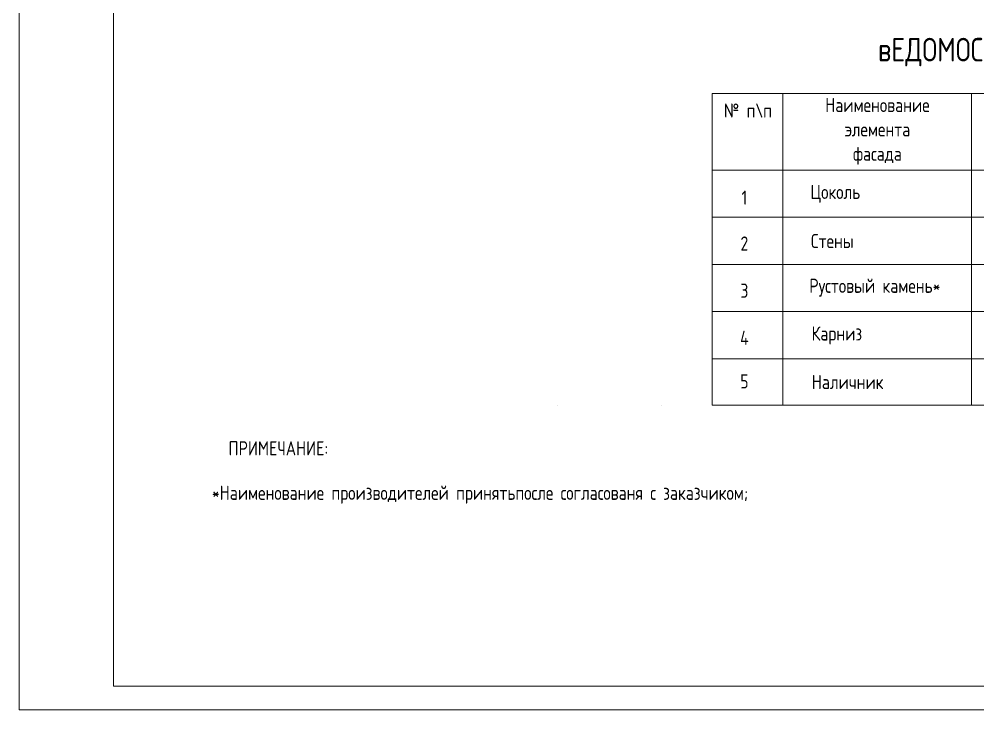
# Model space of a CAD drawing. Header units: feet. Extents: x -10410 to 374725, y -46422 to 88923.
# Drawn here: x 332781 to 353113, y -17907 to -3260 of the extents above; entities that cross this region are included whole.
import ezdxf

# ---------------------------------------------------------------- set-up
doc = ezdxf.new("R2010")
doc.units = ezdxf.units.FT
doc.header["$MEASUREMENT"] = 0
for name, color, linetype, lineweight in [('0_Ном._пера__120', 7, 'Continuous', 5), ('82323000_Ном._пера__1', 7, 'Continuous', 20), ('82323000_Ном._пера__120', 7, 'Continuous', 5), ('Маркер - Оси_Ном._пера__1', 7, 'Continuous', 20), ('Маркер - Оси_Ном._пера__21', 7, 'Continuous', 40)]:
    doc.layers.add(name, color=color, linetype=linetype, lineweight=lineweight)
doc.styles.add('СГЕНЕРИР_СТИЛЬ_2', font='CS_Gost2304.shx')

msp = doc.modelspace()

# ---------------------------------------------------------------- linework, layer by layer
at = {"layer": '0_Ном._пера__120', "linetype": 'Continuous'}
for p, q in [((347477.05, -4839.39737), (362894.61731, -4839.39737)), ((347477.05, -11447.30472), (347477.05, -4839.39737)), ((348977.05, -11447.30472), (348977.05, -4839.39737)), ((352977.05, -11447.30472), (352977.05, -4839.39737)), ((347477.05, -6461.08257), (347477.05, -5461.08257)), ((347477.05, -7461.08257), (347477.05, -6461.08257)), ((347477.05, -6461.08257), (362894.61731, -6461.08257)), ((347477.05, -8461.08257), (347477.05, -7461.08257)), ((347477.05, -7461.08257), (362894.61731, -7461.08257)), ((347477.05, -9461.08257), (347477.05, -8461.08257)), ((347477.05, -8461.08257), (362894.61731, -8461.08257)), ((347477.05, -9461.08257), (362894.61731, -9461.08257)), ((347477.05, -11447.30472), (347477.05, -9461.08257)), ((347477.05, -10461.08257), (362894.61731, -10461.08257)), ((344207.05827, -11461.08257), (344207.05827, -11460.11222)), ((346396.61118, -11461.08257), (346396.61118, -11460.11222)), ((347477.05, -11447.30472), (362894.61731, -11447.30472))]:
    msp.add_line(p, q, dxfattribs=at)
at = {"layer": '82323000_Ном._пера__1', "linetype": 'Continuous'}
msp.add_line((332781.26988, 11468.10632), (332781.26988, -17907.21905), dxfattribs=at)
at = {"layer": '82323000_Ном._пера__120', "linetype": 'Continuous'}
for p, q in [((334781.26988, 10968.10632), (334781.26988, -17407.21905)), ((334781.26988, -17407.21905), (374224.81799, -17407.21905)), ((374724.81799, -17907.21905), (332781.26988, -17907.21905))]:
    msp.add_line(p, q, dxfattribs=at)

# ---------------------------------------------------------------- texts
at = {"layer": 'Маркер - Оси_Ном._пера__1', "linetype": 'Continuous', "style": 'СГЕНЕРИР_СТИЛЬ_2'}
for s, insert, char_height, attachment_point in [('\\A1;{\\FCS_Gost2304.shx;вЕДОМОСТЬ НАРУЖНЕЙ ОТДЕЛКИ}', (355187.42911, -3958.44226), 500, 5), ('\\A1;{\\FCS_Gost2304.shx;№ п\\\\п}', (348237.18839, -5197.61656), 300, 5), ('\\A1;{\\FCS_Gost2304.shx;1}', (348162.09067, -7044.53747), 300, 5), ('\\A1;{\\FCS_Gost2304.shx;Цоколь}', (349562.62032, -6964.194), 300, 4), ('\\A1;{\\FCS_Gost2304.shx;2}', (348162.09067, -8018.0304), 300, 5), ('\\A1;{\\FCS_Gost2304.shx;Стены}', (349573.5368, -7965.62746), 300, 4), ('\\A1;{\\FCS_Gost2304.shx;3}', (348162.09067, -9018.0304), 300, 5), ('\\A1;{\\FCS_Gost2304.shx;Рустовый камень*}', (349537.99979, -8955.32573), 300, 4), ('\\A1;{\\FCS_Gost2304.shx;4}', (348162.09067, -10018.0304), 300, 5), ('\\A1;{\\FCS_Gost2304.shx;Карниз}', (349586.95435, -9966.09701), 300, 4), ('\\A1;{\\FCS_Gost2304.shx;5}', (348162.09067, -10941.83651), 300, 5), ('\\A1;{\\FCS_Gost2304.shx;Наличник}', (349590.82201, -10955.0518), 300, 4), ('\\A1;{\\FCS_Gost2304.shx;ПРИМЕЧАНИЕ:}', (337219.93365, -12360.07046), 300, 4)]:
    msp.add_mtext(s, dxfattribs=dict(at, insert=insert, char_height=char_height, attachment_point=attachment_point))
at = {"layer": 'Маркер - Оси_Ном._пера__1', "linetype": 'Continuous', "insert": (350982.99143, -5637.36706), "char_height": 300, "width": 3836.916773, "attachment_point": 5, "line_spacing_factor": 1.033386, "style": 'СГЕНЕРИР_СТИЛЬ_2'}
msp.add_mtext('\\A1;{\\FCS_Gost2304.shx;Наименование \\P\\FCS_Gost2304.shx;элемента \\P\\FCS_Gost2304.shx;фасада}', dxfattribs=at)
at = {"layer": 'Маркер - Оси_Ном._пера__21', "linetype": 'Continuous', "insert": (336869.34965, -13345.45267), "char_height": 300, "attachment_point": 4, "style": 'СГЕНЕРИР_СТИЛЬ_2'}
msp.add_mtext('\\A1;{\\FCS_Gost2304.shx;*Наименование производителей принятьпосле согласованя с заказчиком;}', dxfattribs=at)

doc.saveas('drawing.dxf')
